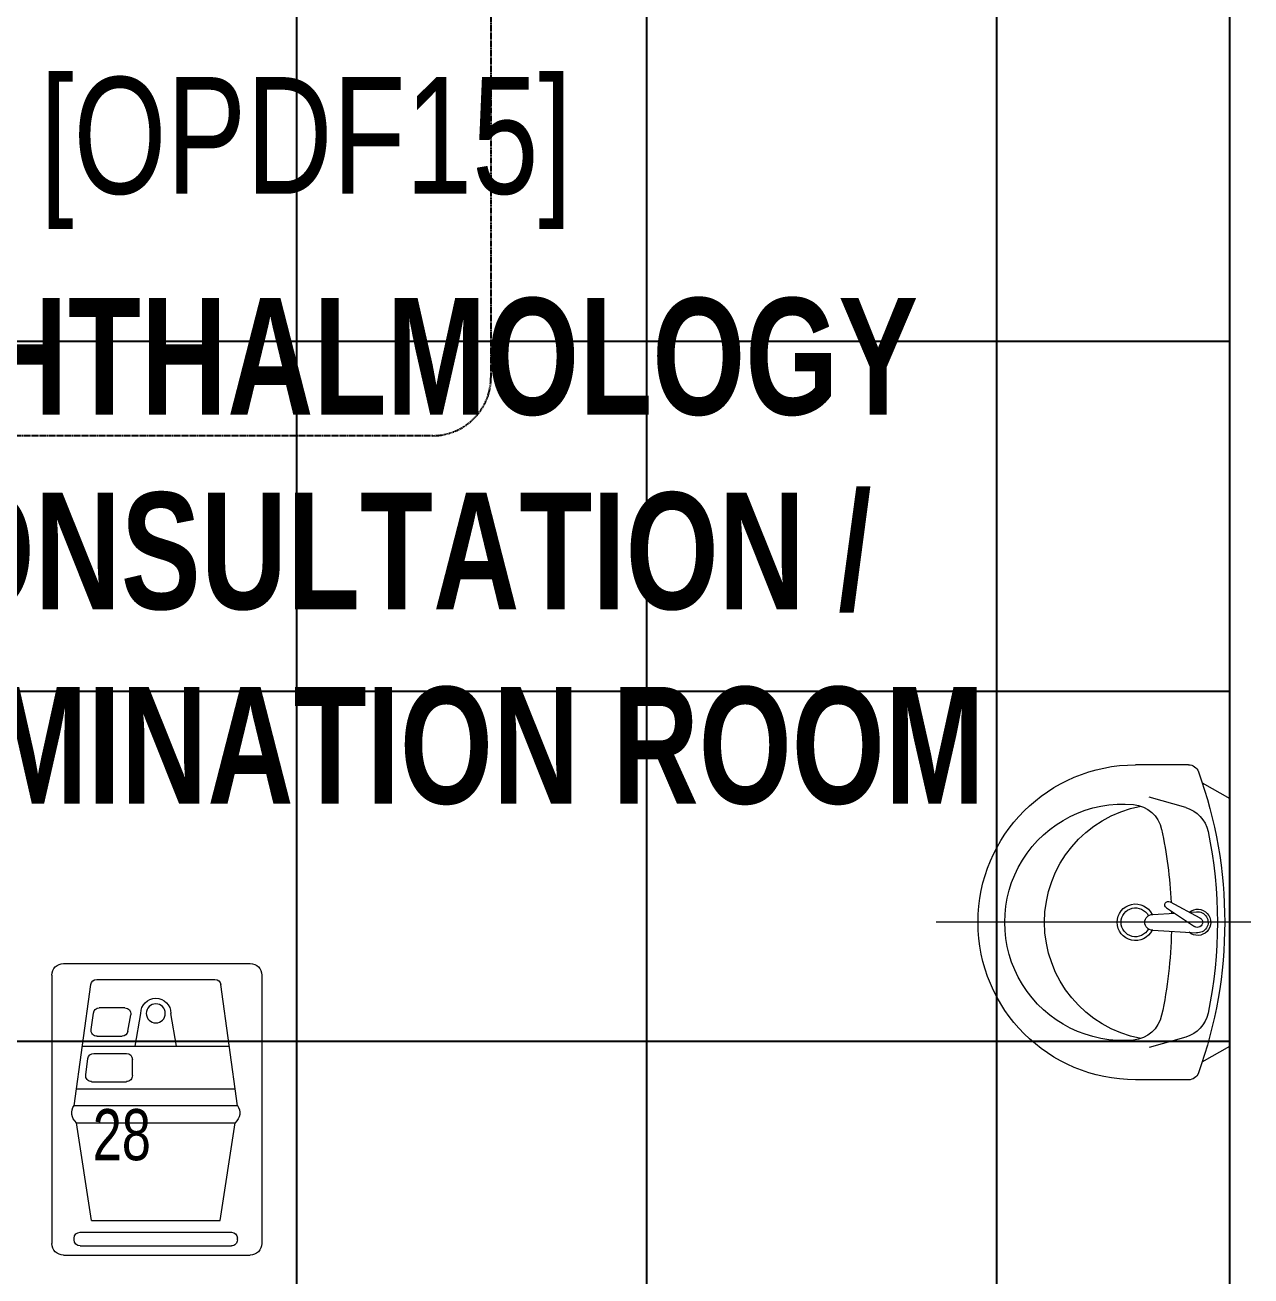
# Model space of a CAD drawing. Extents: x -178977 to 231842, y -29287 to 19916.
# Drawn here: x 18210 to 20312, y -12633 to -10488 of the extents above; entities that cross this region are included whole.
import ezdxf

# ---------------------------------------------------------------- set-up
doc = ezdxf.new("R2010")
doc.units = 0
doc.header["$LTSCALE"] = 0.25
doc.linetypes.add('DASHDOT', pattern=[25.4, 12.7, -6.35, 0, -6.35])
doc.linetypes.add('HIDDEN', pattern=[9.525, 6.35, -3.175])
for name, color, linetype, lineweight in [('01-First Floor-FUR$0$72_EGR_BASE_TEXT', 252, 'Continuous', 5), ('01-First Floor-FUR$0$72_EGR_EQP_TAG', 142, 'Continuous', 5), ('01-First Floor-FUR$0$LOADING', 253, 'Continuous', 5), ('01-First Floor-FUR$0$SANIT', 250, 'Continuous', 5), ('01-First Floor-FUR$0$Walls', 251, 'Continuous', 5), ('E-LITE-CLNG-CNDT', 6, 'DASHDOT', 35), ('E-POWR-FLOR-CNDT', 6, 'HIDDEN', 25)]:
    doc.layers.add(name, color=color, linetype=linetype, lineweight=lineweight)
doc.layers.add('01-First Floor-FUR$0$FALSE CEILING', color=251, linetype='Continuous')
doc.styles.add('01-First Floor-FUR$0$X3G_ENTITY_257CFD', font='swisscl.ttf', dxfattribs={"height": 200})
doc.styles.add('01-First Floor-FUR$0$X3G_ENTITY_9EC9', font='swisscl.ttf', dxfattribs={"height": 0.2})
doc.styles.add('01-First Floor-FUR$0$X3G_ENTITY_9F38', font='swisscl.ttf', dxfattribs={"height": 0.2})

# ---------------------------------------------------------------- blocks, each defined once
blk = doc.blocks.new('*X332')
at = {"color": 0}
for p, q in [((5, 3), (5, 3)), ((5, 3), (5, 3)), ((5, 3), (5, 3)), ((5, 3), (5, 3)), ((5, 3), (5, 3)), ((5, 3), (5, 3)), ((5, 3), (5, 3)), ((5, 3), (5, 3)), ((5, 3), (5, 3)), ((5, 3), (5, 3)), ((5, 3), (5, 3)), ((5, 3), (5, 3)), ((5, 3), (5, 3)), ((5, 3), (5, 3)), ((5, 3), (5, 3)), ((5, 3), (5, 3)), ((5, 3), (5, 3)), ((5, 3), (5, 3)), ((5, 3), (5, 3)), ((5, 3), (5, 3)), ((5, 3), (5, 3)), ((5, 3), (5, 3)), ((5, 3), (5, 3)), ((5, 3), (5, 3)), ((5, 3), (5, 3)), ((5, 3), (5, 3)), ((5, 3), (5, 3)), ((5, 3), (5, 3)), ((5, 3), (5, 3)), ((5, 3), (5, 3)), ((5, 3), (5, 3)), ((5, 3), (5, 3)), ((5, 3), (5, 3)), ((5, 3), (5, 3)), ((5, 3), (5, 3)), ((5, 3), (5, 3)), ((5, 3), (5, 3)), ((5, 3), (5, 3)), ((5, 3), (5, 3)), ((5, 3), (5, 3)), ((5, 3), (5, 3)), ((5, 3), (5, 3)), ((5, 3), (5, 3)), ((5, 3), (5, 3)), ((5, 3), (5, 3)), ((5, 3), (5, 3)), ((5, 3), (5, 3)), ((5, 3), (5, 3)), ((5, 3), (5, 3)), ((5, 3), (5, 3)), ((5, 3), (5, 3)), ((5, 3), (5, 3)), ((5, 3), (5, 3)), ((5, 3), (5, 3)), ((5, 3), (5, 3)), ((5, 3), (5, 3)), ((5, 3), (5, 3)), ((5, 3), (5, 3)), ((5, 3), (5, 3)), ((5, 3), (5, 3)), ((5, 3), (5, 3)), ((5, 3), (5, 3)), ((5, 3), (5, 3)), ((5, 3), (5, 3)), ((5, 3), (5, 3)), ((5, 3), (5, 3)), ((6, 3), (5, 3)), ((5, 3), (5, 3)), ((6, 3), (5, 3)), ((5, 3), (5, 3)), ((6, 3), (5, 3)), ((5, 3), (5, 3)), ((6, 3), (5, 3)), ((5, 3), (5, 3)), ((5, 3), (5, 3)), ((5, 3), (5, 3)), ((5, 3), (5, 3)), ((5, 3), (5, 3)), ((5, 3), (5, 3)), ((5, 3), (5, 3)), ((5, 3), (5, 3)), ((5, 3), (5, 3)), ((5, 3), (5, 3)), ((5, 3), (5, 3)), ((5, 3), (5, 3)), ((5, 3), (5, 3)), ((5, 3), (5, 3)), ((5, 3), (5, 3)), ((5, 3), (5, 3)), ((5, 3), (5, 3)), ((5, 3), (5, 3)), ((5, 3), (5, 3)), ((5, 3), (5, 3)), ((5, 3), (5, 3)), ((5, 3), (5, 3)), ((5, 3), (5, 3)), ((6, 3), (6, 3)), ((6, 3), (6, 3)), ((6, 3), (6, 3)), ((6, 3), (6, 3)), ((6, 3), (6, 3)), ((6, 3), (6, 3)), ((6, 3), (6, 3)), ((6, 3), (6, 3)), ((6, 3), (6, 3)), ((6, 3), (6, 3)), ((6, 3), (6, 3)), ((6, 3), (6, 3)), ((6, 3), (6, 3)), ((6, 3), (6, 3)), ((6, 3), (6, 3)), ((6, 3), (6, 3)), ((6, 3), (6, 3)), ((6, 3), (6, 3)), ((6, 3), (6, 3)), ((6, 3), (6, 3)), ((6, 3), (6, 3)), ((6, 3), (6, 3)), ((6, 3), (6, 3)), ((6, 3), (6, 3)), ((6, 3), (6, 3)), ((6, 3), (6, 3)), ((6, 3), (6, 3)), ((6, 3), (6, 3)), ((6, 3), (6, 3)), ((6, 3), (6, 3)), ((6, 3), (6, 3)), ((6, 3), (6, 3)), ((6, 3), (6, 3)), ((6, 3), (6, 3)), ((6, 3), (6, 3)), ((6, 3), (6, 3)), ((6, 3), (6, 3)), ((6, 3), (6, 3)), ((6, 3), (6, 3)), ((6, 3), (6, 3)), ((6, 3), (6, 3)), ((6, 3), (6, 3)), ((6, 3), (6, 3)), ((6, 3), (6, 3)), ((6, 3), (6, 3)), ((6, 3), (6, 3)), ((6, 3), (6, 3)), ((6, 3), (6, 3)), ((6, 3), (6, 3)), ((6, 3), (6, 3)), ((6, 3), (6, 3)), ((6, 3), (6, 3)), ((6, 3), (6, 3)), ((6, 3), (6, 3)), ((6, 3), (6, 3)), ((6, 3), (6, 3)), ((6, 3), (6, 3)), ((6, 3), (6, 3)), ((6, 3), (6, 3)), ((6, 3), (6, 3)), ((6, 3), (6, 3)), ((6, 3), (6, 3)), ((6, 3), (6, 3)), ((6, 3), (6, 3)), ((6, 3), (6, 3)), ((6, 3), (6, 3)), ((6, 3), (6, 3)), ((6, 3), (6, 3)), ((6, 3), (6, 3)), ((6, 3), (6, 3)), ((6, 3), (6, 3)), ((6, 3), (6, 3)), ((6, 3), (6, 3)), ((6, 3), (6, 3)), ((6, 3), (6, 3)), ((6, 3), (6, 3)), ((6, 3), (6, 3)), ((6, 3), (6, 3)), ((6, 3), (6, 3)), ((6, 3), (6, 3)), ((6, 3), (6, 3)), ((6, 3), (6, 3)), ((6, 3), (6, 3)), ((6, 3), (6, 3)), ((6, 3), (6, 3)), ((6, 3), (6, 3)), ((6, 3), (6, 3)), ((6, 3), (6, 3)), ((6, 3), (6, 3)), ((6, 3), (6, 3)), ((6, 3), (6, 3)), ((6, 3), (6, 3)), ((6, 3), (6, 3)), ((6, 3), (6, 3)), ((6, 3), (6, 3)), ((6, 3), (6, 3)), ((6, 3), (6, 3)), ((6, 3), (6, 3)), ((6, 3), (6, 3)), ((6, 3), (6, 3)), ((6, 3), (6, 3)), ((6, 3), (6, 3)), ((6, 3), (6, 3)), ((6, 3), (6, 3)), ((6, 3), (6, 3)), ((6, 3), (6, 3)), ((6, 3), (6, 3)), ((6, 3), (6, 3)), ((6, 3), (6, 3)), ((6, 3), (6, 3)), ((6, 3), (6, 3)), ((6, 3), (6, 3)), ((6, 3), (6, 3)), ((6, 3), (6, 3)), ((6, 3), (6, 3)), ((6, 3), (6, 3)), ((6, 3), (6, 3)), ((6, 3), (6, 3)), ((6, 3), (6, 3)), ((6, 3), (6, 3)), ((6, 3), (6, 3)), ((6, 3), (6, 3)), ((6, 3), (6, 3)), ((6, 3), (6, 3)), ((6, 3), (6, 3)), ((6, 3), (6, 3)), ((6, 3), (6, 3)), ((6, 3), (6, 3)), ((6, 3), (6, 3)), ((6, 3), (6, 3)), ((6, 3), (6, 3)), ((6, 3), (6, 3)), ((6, 3), (6, 3)), ((6, 3), (6, 3)), ((6, 3), (6, 3)), ((6, 3), (6, 3)), ((6, 3), (6, 3)), ((6, 3), (6, 3)), ((6, 3), (6, 3)), ((6, 3), (6, 3)), ((6, 3), (6, 3)), ((6, 3), (6, 3)), ((6, 3), (6, 3)), ((6, 3), (6, 3)), ((6, 3), (6, 3)), ((6, 3), (6, 3)), ((6, 3), (6, 3)), ((6, 3), (6, 3)), ((6, 3), (6, 3)), ((6, 3), (6, 3)), ((6, 3), (6, 3)), ((6, 3), (6, 3)), ((6, 3), (6, 3)), ((6, 3), (6, 3)), ((6, 3), (6, 3)), ((6, 3), (6, 3)), ((6, 3), (6, 3)), ((6, 3), (6, 3)), ((6, 3), (6, 3)), ((6, 3), (6, 3)), ((6, 3), (6, 3)), ((6, 3), (6, 3)), ((6, 3), (6, 3)), ((6, 3), (6, 3)), ((6, 3), (6, 3)), ((6, 3), (6, 3)), ((6, 3), (6, 3)), ((6, 3), (6, 3)), ((6, 3), (6, 3)), ((6, 3), (6, 3)), ((6, 3), (6, 3)), ((6, 3), (6, 3)), ((6, 3), (6, 3)), ((6, 3), (6, 3)), ((6, 3), (6, 3)), ((6, 3), (6, 3)), ((6, 3), (6, 3)), ((6, 3), (6, 3)), ((6, 3), (6, 3)), ((6, 3), (6, 3)), ((6, 3), (6, 3)), ((6, 3), (6, 3)), ((6, 3), (6, 3)), ((6, 3), (6, 3)), ((6, 3), (6, 3)), ((6, 3), (6, 3)), ((6, 3), (6, 3)), ((6, 3), (6, 3)), ((6, 3), (6, 3)), ((6, 3), (6, 3)), ((6, 3), (6, 3)), ((6, 3), (6, 3)), ((6, 3), (6, 3)), ((6, 3), (6, 3)), ((6, 3), (6, 3)), ((6, 3), (6, 3)), ((6, 3), (6, 3)), ((6, 3), (6, 3)), ((6, 3), (6, 3)), ((6, 3), (6, 3)), ((6, 3), (6, 3)), ((6, 3), (6, 3)), ((6, 3), (6, 3)), ((6, 3), (6, 3)), ((6, 3), (5, 3)), ((6, 3), (5, 3)), ((6, 3), (5, 3)), ((6, 3), (5, 3)), ((6, 3), (5, 3)), ((6, 3), (6, 3)), ((6, 3), (6, 3)), ((6, 3), (6, 3)), ((6, 3), (6, 3)), ((6, 3), (6, 3)), ((6, 3), (6, 3)), ((6, 3), (6, 3)), ((6, 3), (6, 3)), ((6, 3), (6, 3)), ((6, 3), (6, 3)), ((6, 3), (6, 3)), ((6, 3), (6, 3)), ((6, 3), (6, 3)), ((6, 3), (6, 3)), ((6, 3), (6, 3)), ((6, 3), (6, 3)), ((6, 3), (6, 3)), ((6, 3), (6, 3)), ((6, 3), (6, 3)), ((6, 3), (6, 3)), ((6, 3), (6, 3)), ((6, 3), (6, 3)), ((6, 3), (6, 3)), ((6, 3), (6, 3)), ((6, 3), (6, 3)), ((6, 3), (6, 3)), ((6, 3), (6, 3)), ((6, 3), (6, 3)), ((6, 3), (6, 3)), ((6, 3), (6, 3)), ((6, 3), (6, 3)), ((6, 3), (6, 3)), ((6, 3), (6, 3)), ((6, 3), (6, 3)), ((6, 3), (6, 3)), ((6, 3), (6, 3)), ((6, 3), (6, 3)), ((6, 3), (6, 3)), ((6, 3), (6, 3)), ((6, 3), (6, 3)), ((6, 3), (6, 3)), ((6, 3), (6, 3)), ((6, 3), (6, 3)), ((6, 3), (6, 3)), ((6, 3), (6, 3)), ((6, 3), (6, 3)), ((6, 3), (6, 3)), ((6, 3), (6, 3)), ((6, 3), (6, 3)), ((6, 3), (6, 3)), ((6, 3), (6, 3)), ((6, 3), (6, 3)), ((6, 3), (6, 3)), ((6, 3), (6, 3)), ((6, 3), (6, 3)), ((6, 3), (6, 3)), ((6, 3), (6, 3)), ((6, 3), (6, 3)), ((6, 3), (6, 3)), ((6, 3), (6, 3)), ((6, 3), (6, 3)), ((6, 3), (6, 3)), ((6, 3), (6, 3)), ((6, 3), (6, 3)), ((6, 3), (6, 3)), ((6, 3), (6, 3)), ((6, 3), (6, 3)), ((6, 3), (6, 3)), ((6, 3), (6, 3)), ((6, 3), (6, 3)), ((6, 3), (6, 3)), ((6, 3), (6, 3)), ((6, 3), (6, 3)), ((6, 3), (6, 3)), ((6, 3), (6, 3)), ((6, 3), (6, 3)), ((6, 3), (6, 3)), ((6, 3), (6, 3)), ((6, 3), (6, 3)), ((6, 3), (6, 3)), ((6, 3), (6, 3)), ((6, 3), (6, 3)), ((6, 3), (6, 3)), ((6, 3), (6, 3)), ((6, 3), (6, 3)), ((6, 3), (6, 3)), ((6, 3), (6, 3)), ((6, 3), (6, 3)), ((6, 3), (6, 3)), ((6, 3), (6, 3)), ((6, 3), (6, 3)), ((6, 3), (6, 3)), ((6, 3), (6, 3)), ((6, 3), (6, 3)), ((6, 3), (6, 3)), ((6, 3), (6, 3)), ((6, 3), (6, 3)), ((6, 3), (6, 3)), ((6, 3), (6, 3)), ((6, 3), (6, 3)), ((6, 3), (6, 3)), ((6, 3), (6, 3)), ((6, 3), (6, 3)), ((6, 3), (6, 3)), ((6, 3), (6, 3)), ((6, 3), (6, 3)), ((6, 3), (6, 3)), ((6, 3), (6, 3)), ((6, 3), (6, 3)), ((6, 3), (6, 3)), ((6, 3), (6, 3)), ((6, 3), (6, 3)), ((6, 3), (6, 3)), ((6, 3), (6, 3)), ((6, 3), (6, 3)), ((6, 3), (6, 3)), ((6, 3), (6, 3)), ((6, 3), (6, 3)), ((6, 3), (6, 3)), ((6, 3), (6, 3)), ((6, 3), (6, 3)), ((6, 3), (6, 3)), ((6, 3), (6, 3)), ((6, 3), (6, 3)), ((6, 3), (6, 3)), ((6, 3), (6, 3)), ((6, 3), (6, 3)), ((6, 3), (6, 3)), ((6, 3), (6, 3)), ((6, 3), (6, 3)), ((6, 3), (6, 3)), ((6, 3), (6, 3)), ((6, 3), (6, 3)), ((6, 3), (6, 3)), ((6, 3), (6, 3)), ((6, 3), (6, 3)), ((6, 3), (6, 3)), ((6, 3), (6, 3)), ((6, 3), (6, 3)), ((6, 3), (6, 3)), ((6, 3), (6, 3)), ((6, 3), (6, 3)), ((6, 3), (6, 3)), ((6, 3), (6, 3)), ((6, 3), (6, 3)), ((6, 3), (6, 3)), ((6, 3), (6, 3)), ((6, 3), (6, 3)), ((6, 3), (6, 3)), ((6, 3), (6, 3)), ((6, 3), (6, 3)), ((6, 3), (6, 3)), ((6, 3), (6, 3)), ((6, 3), (6, 3)), ((6, 3), (6, 3)), ((6, 3), (6, 3)), ((6, 3), (6, 3)), ((6, 3), (6, 3)), ((6, 3), (6, 3)), ((6, 3), (6, 3)), ((6, 3), (6, 3)), ((6, 3), (6, 3)), ((6, 3), (6, 3)), ((6, 3), (6, 3)), ((6, 3), (6, 3)), ((6, 3), (6, 3)), ((6, 3), (6, 3)), ((6, 3), (6, 3)), ((6, 3), (6, 3)), ((6, 3), (6, 3)), ((6, 3), (6, 3)), ((6, 3), (6, 3)), ((6, 3), (6, 3)), ((6, 3), (6, 3)), ((6, 3), (6, 3)), ((6, 3), (6, 3)), ((6, 3), (6, 3)), ((6, 3), (6, 3)), ((6, 3), (6, 3)), ((6, 3), (6, 3)), ((6, 3), (6, 3)), ((6, 3), (6, 3)), ((6, 3), (6, 3)), ((6, 3), (6, 3)), ((6, 3), (6, 3)), ((6, 3), (6, 3)), ((6, 3), (6, 3)), ((6, 3), (6, 3)), ((6, 3), (6, 3)), ((6, 3), (6, 3)), ((6, 3), (6, 3)), ((6, 3), (6, 3)), ((6, 3), (6, 3)), ((6, 3), (6, 3)), ((6, 3), (6, 3)), ((6, 3), (6, 3)), ((6, 3), (6, 3)), ((6, 3), (6, 3)), ((6, 3), (6, 3)), ((6, 3), (6, 3)), ((6, 3), (6, 3)), ((6, 3), (6, 3)), ((6, 3), (6, 3)), ((6, 3), (6, 3)), ((6, 3), (6, 3)), ((6, 3), (6, 3)), ((6, 3), (6, 3)), ((6, 3), (6, 3)), ((6, 3), (6, 3)), ((6, 3), (6, 3)), ((6, 3), (6, 3)), ((6, 3), (6, 3)), ((6, 3), (6, 3)), ((6, 3), (6, 3)), ((6, 3), (6, 3)), ((6, 3), (6, 3)), ((6, 3), (6, 3)), ((6, 3), (6, 3)), ((6, 3), (6, 3)), ((6, 3), (6, 3)), ((6, 3), (6, 3)), ((6, 3), (6, 3)), ((6, 3), (6, 3)), ((6, 3), (6, 3)), ((6, 3), (6, 3)), ((6, 3), (6, 3)), ((6, 3), (6, 3)), ((6, 3), (6, 3)), ((6, 3), (6, 3)), ((6, 3), (6, 3)), ((6, 3), (6, 3)), ((6, 3), (6, 3)), ((6, 3), (6, 3)), ((6, 3), (6, 3)), ((6, 3), (6, 3)), ((6, 3), (6, 3)), ((6, 3), (6, 3)), ((6, 3), (6, 3)), ((6, 3), (6, 3)), ((6, 3), (6, 3)), ((6, 3), (6, 3)), ((6, 3), (6, 3)), ((6, 3), (6, 3)), ((6, 3), (6, 3)), ((6, 3), (6, 3)), ((6, 3), (6, 3)), ((6, 3), (6, 3)), ((6, 3), (6, 3)), ((6, 3), (6, 3)), ((6, 3), (6, 3)), ((6, 3), (6, 3)), ((6, 3), (6, 3)), ((6, 3), (6, 3)), ((6, 3), (6, 3)), ((6, 3), (6, 3)), ((6, 3), (6, 3)), ((6, 3), (6, 3)), ((6, 3), (6, 3)), ((6, 3), (6, 3)), ((6, 3), (6, 3)), ((6, 3), (6, 3)), ((6, 3), (6, 3)), ((6, 3), (6, 3)), ((6, 3), (6, 3)), ((6, 3), (6, 3)), ((6, 3), (6, 3)), ((6, 3), (6, 3)), ((6, 3), (6, 3)), ((6, 3), (6, 3)), ((6, 3), (6, 3)), ((6, 3), (6, 3)), ((6, 3), (6, 3)), ((6, 3), (6, 3)), ((6, 3), (6, 3)), ((6, 3), (6, 3)), ((6, 3), (6, 3)), ((6, 3), (6, 3)), ((6, 3), (6, 3)), ((6, 3), (6, 3)), ((6, 3), (6, 3)), ((6, 3), (6, 3)), ((6, 3), (6, 3)), ((6, 3), (6, 3)), ((6, 3), (6, 3)), ((6, 3), (6, 3)), ((6, 3), (6, 3)), ((6, 3), (6, 3)), ((6, 3), (6, 3)), ((6, 3), (6, 3)), ((6, 3), (6, 3)), ((6, 3), (6, 3)), ((6, 3), (6, 3)), ((6, 3), (6, 3)), ((6, 3), (6, 3)), ((6, 3), (6, 3)), ((6, 3), (6, 3)), ((6, 3), (6, 3)), ((6, 3), (6, 3)), ((6, 3), (6, 3)), ((6, 3), (6, 3)), ((6, 3), (6, 3)), ((6, 3), (6, 3)), ((6, 3), (6, 3)), ((6, 3), (6, 3)), ((6, 3), (6, 3)), ((6, 3), (6, 3)), ((6, 3), (6, 3)), ((6, 3), (6, 3)), ((6, 3), (6, 3)), ((6, 3), (6, 3)), ((6, 3), (6, 3)), ((6, 3), (6, 3)), ((6, 3), (6, 3)), ((6, 3), (6, 3)), ((6, 3), (6, 3)), ((6, 3), (6, 3)), ((6, 3), (6, 3))]:
    blk.add_line(p, q, dxfattribs=at)
blk = doc.blocks.new('*X333')
at = {"color": 0}
for p, q in [((13, 1), (13, 1)), ((13, 1), (13, 1)), ((13, 1), (13, 1)), ((13, 1), (13, 1)), ((13, 1), (13, 1)), ((13, 1), (13, 1)), ((13, 1), (13, 1)), ((13, 1), (13, 1)), ((13, 1), (13, 1)), ((13, 1), (13, 1)), ((13, 1), (13, 1)), ((13, 1), (13, 1)), ((13, 1), (13, 1)), ((13, 1), (13, 1)), ((13, 1), (13, 1)), ((13, 1), (14, 1)), ((13, 1), (14, 1)), ((13, 1), (14, 1)), ((13, 1), (13, 1)), ((13, 1), (13, 1)), ((13, 1), (13, 1)), ((13, 1), (13, 1)), ((13, 1), (13, 1)), ((13, 1), (13, 1)), ((13, 1), (13, 1)), ((13, 1), (13, 1)), ((13, 1), (13, 1)), ((13, 1), (13, 1)), ((13, 1), (13, 1)), ((13, 1), (13, 1)), ((13, 1), (13, 1)), ((13, 1), (13, 1)), ((13, 1), (13, 1)), ((13, 1), (13, 1)), ((13, 1), (13, 1)), ((13, 1), (13, 1)), ((13, 1), (13, 1)), ((13, 1), (13, 1)), ((13, 1), (13, 1)), ((13, 1), (13, 1)), ((13, 1), (13, 1)), ((13, 1), (13, 1)), ((13, 1), (13, 1)), ((13, 1), (13, 1)), ((13, 1), (13, 1)), ((13, 1), (13, 1)), ((13, 1), (13, 1)), ((13, 1), (13, 1)), ((13, 1), (13, 1)), ((13, 1), (13, 1)), ((13, 1), (13, 1)), ((13, 1), (13, 1)), ((13, 1), (13, 1)), ((13, 1), (13, 1)), ((13, 1), (13, 1)), ((13, 1), (13, 1)), ((13, 1), (13, 1)), ((13, 1), (13, 1)), ((13, 1), (13, 1)), ((13, 1), (13, 1)), ((13, 1), (13, 1)), ((13, 1), (13, 1)), ((13, 1), (13, 1)), ((13, 1), (13, 1)), ((13, 1), (13, 1)), ((13, 1), (13, 1)), ((13, 1), (13, 1)), ((13, 1), (13, 1)), ((13, 1), (13, 1)), ((13, 1), (13, 1)), ((13, 1), (13, 1)), ((13, 1), (13, 1)), ((13, 1), (13, 1)), ((13, 1), (13, 1)), ((13, 1), (13, 1)), ((13, 1), (13, 1)), ((13, 1), (13, 1)), ((13, 1), (13, 1)), ((13, 1), (13, 1)), ((13, 1), (13, 1)), ((13, 1), (13, 1)), ((13, 1), (13, 1)), ((13, 1), (13, 1)), ((13, 1), (13, 1)), ((13, 1), (13, 1)), ((13, 1), (13, 1)), ((13, 1), (13, 1)), ((13, 1), (13, 1)), ((13, 1), (13, 1)), ((13, 1), (13, 1)), ((13, 1), (13, 1)), ((13, 1), (13, 1)), ((13, 1), (13, 1)), ((13, 1), (13, 1)), ((13, 1), (13, 1)), ((13, 1), (13, 1)), ((13, 1), (13, 1)), ((13, 1), (13, 1)), ((13, 1), (13, 1)), ((13, 1), (13, 1)), ((13, 1), (13, 1)), ((13, 1), (13, 1)), ((13, 1), (13, 1)), ((13, 1), (13, 1)), ((13, 1), (13, 1)), ((13, 1), (13, 1)), ((13, 1), (13, 1)), ((13, 1), (13, 1)), ((13, 1), (13, 1)), ((13, 1), (13, 1)), ((13, 1), (13, 1)), ((13, 1), (13, 1)), ((13, 1), (13, 1)), ((13, 1), (13, 1)), ((13, 1), (13, 1)), ((13, 1), (13, 1)), ((13, 1), (13, 1)), ((13, 1), (13, 1)), ((13, 1), (13, 1)), ((13, 1), (13, 1)), ((13, 1), (13, 1)), ((13, 1), (13, 1)), ((13, 1), (13, 1)), ((13, 1), (14, 1)), ((13, 0), (13, 0)), ((13, 0), (13, 0)), ((13, 0), (13, 0)), ((13, 0), (13, 0)), ((13, 0), (13, 0)), ((13, 0), (13, 0)), ((13, 0), (13, 0)), ((13, 0), (13, 0)), ((13, 0), (13, 0)), ((13, 0), (13, 0)), ((13, 0), (13, 0)), ((13, 0), (13, 0)), ((13, 0), (13, 0)), ((13, 0), (13, 0)), ((13, 0), (13, 0)), ((13, 0), (13, 0)), ((13, 0), (13, 0)), ((13, 0), (13, 0)), ((13, 0), (13, 0)), ((13, 0), (13, 0)), ((13, 0), (13, 0)), ((13, 0), (13, 0)), ((13, 0), (13, 0)), ((13, 0), (13, 0)), ((13, 0), (13, 0)), ((13, 0), (13, 0)), ((13, 0), (13, 0)), ((13, 0), (13, 0)), ((13, 0), (13, 0)), ((13, 0), (13, 0)), ((13, 0), (13, 0)), ((13, 0), (13, 0)), ((13, 0), (13, 0)), ((13, 0), (13, 0)), ((13, 0), (13, 0)), ((13, 0), (13, 0)), ((13, 0), (13, 0)), ((13, 0), (13, 0)), ((13, 0), (13, 0)), ((13, 0), (13, 0)), ((13, 0), (13, 0)), ((13, 0), (13, 0)), ((13, 0), (13, 0)), ((13, 0), (13, 0)), ((13, 0), (13, 0)), ((13, 0), (13, 0)), ((13, 0), (13, 0)), ((13, 0), (13, 0)), ((13, 0), (14, 0)), ((13, 0), (14, 0)), ((13, 0), (13, 0)), ((13, 0), (14, 0)), ((14, 1), (14, 1)), ((14, 1), (14, 1)), ((14, 1), (14, 1)), ((14, 1), (14, 1)), ((14, 1), (14, 1)), ((14, 1), (14, 1)), ((14, 1), (14, 1)), ((14, 1), (14, 1)), ((14, 1), (14, 1)), ((14, 1), (14, 1)), ((14, 1), (14, 1)), ((14, 1), (14, 1)), ((14, 1), (14, 1)), ((14, 1), (14, 1)), ((14, 1), (14, 1)), ((14, 1), (14, 1)), ((14, 1), (14, 1)), ((14, 1), (14, 1)), ((14, 1), (14, 1)), ((14, 1), (14, 1)), ((14, 1), (14, 1)), ((14, 1), (14, 1)), ((14, 1), (14, 1)), ((14, 1), (14, 1)), ((14, 1), (14, 1)), ((14, 1), (14, 1)), ((14, 1), (14, 1)), ((14, 1), (14, 1)), ((14, 1), (14, 1)), ((14, 1), (14, 1)), ((14, 1), (14, 1)), ((14, 1), (14, 1)), ((14, 1), (14, 1)), ((14, 1), (14, 1)), ((14, 1), (14, 1)), ((14, 1), (14, 1)), ((14, 1), (14, 1)), ((14, 1), (14, 1)), ((14, 1), (14, 1)), ((14, 1), (14, 1)), ((14, 1), (14, 1)), ((14, 1), (14, 1)), ((14, 1), (14, 1)), ((14, 1), (14, 1)), ((14, 1), (14, 1)), ((14, 1), (14, 1)), ((14, 1), (14, 1)), ((14, 1), (14, 1)), ((14, 1), (14, 1)), ((14, 1), (14, 1)), ((14, 1), (14, 1)), ((14, 1), (14, 1)), ((14, 1), (14, 1)), ((14, 1), (14, 1)), ((14, 1), (14, 1)), ((14, 1), (14, 1)), ((14, 1), (14, 1)), ((14, 1), (14, 1)), ((14, 1), (14, 1)), ((14, 1), (14, 1)), ((14, 1), (14, 1)), ((14, 1), (14, 1)), ((14, 1), (14, 1)), ((14, 1), (14, 1)), ((14, 1), (14, 1)), ((14, 1), (14, 1)), ((14, 1), (14, 1)), ((14, 1), (14, 1)), ((14, 1), (14, 1)), ((14, 1), (14, 1)), ((14, 1), (14, 1)), ((14, 1), (14, 1)), ((14, 1), (14, 1)), ((14, 1), (14, 1)), ((14, 1), (14, 1)), ((14, 1), (14, 1)), ((14, 1), (14, 1)), ((14, 1), (14, 1)), ((14, 1), (14, 1)), ((14, 1), (14, 1)), ((14, 1), (14, 1)), ((14, 1), (14, 1)), ((14, 1), (14, 1)), ((14, 1), (14, 1)), ((14, 1), (14, 1)), ((14, 1), (14, 1)), ((14, 1), (14, 1)), ((14, 1), (14, 1)), ((14, 1), (14, 1)), ((14, 1), (14, 1)), ((14, 1), (14, 1)), ((14, 1), (14, 1)), ((14, 1), (14, 1)), ((14, 1), (14, 1)), ((14, 0), (14, 0)), ((14, 0), (14, 0)), ((14, 0), (14, 0)), ((14, 0), (14, 0)), ((14, 0), (14, 0)), ((14, 0), (14, 0)), ((14, 0), (14, 0)), ((14, 0), (14, 0)), ((14, 0), (14, 0)), ((14, 0), (14, 0)), ((14, 0), (14, 0)), ((14, 0), (14, 0)), ((14, 0), (14, 0)), ((14, 0), (14, 0)), ((14, 0), (14, 0)), ((14, 0), (14, 0)), ((14, 0), (14, 0)), ((14, 0), (14, 0)), ((14, 0), (14, 0)), ((14, 0), (14, 0)), ((14, 0), (14, 0)), ((14, 0), (14, 0)), ((14, 0), (14, 0)), ((14, 0), (14, 0)), ((14, 0), (14, 0)), ((14, 0), (14, 0)), ((14, 0), (14, 0)), ((14, 0), (14, 0)), ((14, 0), (14, 0)), ((14, 0), (14, 0)), ((14, 0), (14, 0)), ((14, 0), (14, 0)), ((14, 0), (14, 0)), ((14, 0), (14, 0)), ((14, 0), (14, 0)), ((14, 0), (14, 0)), ((14, 0), (14, 0)), ((14, 0), (14, 0)), ((14, 0), (14, 0)), ((14, 0), (14, 0)), ((14, 0), (14, 0)), ((14, 0), (14, 0)), ((14, 0), (14, 0)), ((14, 0), (14, 0)), ((14, 0), (14, 0)), ((14, 0), (14, 0)), ((14, 0), (14, 0)), ((14, 0), (14, 0)), ((13, 0), (13, 0)), ((13, 0), (14, 0)), ((13, 0), (13, 0)), ((13, 0), (14, 0)), ((13, 0), (13, 0)), ((13, 0), (14, 0)), ((13, 0), (13, 0)), ((13, 0), (13, 0)), ((13, 0), (13, 0)), ((13, 0), (13, 0)), ((13, 0), (14, 0)), ((13, 0), (13, 0)), ((13, 0), (14, 0)), ((13, 0), (13, 0)), ((13, 0), (14, 0)), ((13, 0), (13, 0)), ((13, 0), (14, 0)), ((13, 0), (13, 0)), ((13, 0), (14, 0)), ((13, 0), (13, 0)), ((13, 0), (14, 0)), ((13, 0), (13, 0)), ((13, 0), (14, 0)), ((13, 0), (13, 0)), ((13, 0), (13, 0)), ((13, 0), (13, 0)), ((13, 0), (14, 0)), ((13, 0), (13, 0)), ((13, 0), (14, 0)), ((13, 0), (13, 0)), ((13, 0), (14, 0)), ((13, 0), (13, 0)), ((13, 0), (14, 0)), ((13, 0), (13, 0)), ((13, 0), (13, 0)), ((13, 0), (13, 0)), ((13, 0), (13, 0)), ((13, 0), (13, 0)), ((13, 0), (13, 0)), ((13, 0), (13, 0)), ((13, 0), (13, 0)), ((13, 0), (13, 0)), ((13, 0), (13, 0)), ((13, 0), (13, 0)), ((13, 0), (13, 0)), ((13, 0), (13, 0)), ((13, 0), (13, 0)), ((13, 0), (13, 0)), ((13, 0), (13, 0)), ((13, 0), (13, 0)), ((13, 0), (13, 0)), ((13, 0), (13, 0)), ((13, 0), (13, 0)), ((13, 0), (13, 0)), ((13, 0), (13, 0)), ((13, 0), (13, 0)), ((13, 0), (13, 0)), ((13, 0), (13, 0)), ((13, 0), (13, 0)), ((13, 0), (13, 0)), ((13, 0), (13, 0)), ((13, 0), (13, 0)), ((13, 0), (13, 0)), ((13, 0), (13, 0)), ((13, -1), (13, -1)), ((13, -1), (13, -1)), ((13, -1), (13, -1)), ((13, -1), (13, -1)), ((13, -1), (13, -1)), ((13, -1), (14, -1)), ((13, -1), (13, -1)), ((14, 0), (14, 0)), ((14, 0), (14, 0)), ((14, 0), (14, 0)), ((14, 0), (14, 0)), ((14, 0), (14, 0)), ((14, 0), (14, 0)), ((14, 0), (14, 0)), ((14, 0), (14, 0)), ((14, 0), (14, 0)), ((14, 0), (14, 0)), ((14, 0), (14, 0)), ((14, 0), (14, 0)), ((14, 0), (14, 0)), ((14, 0), (14, 0)), ((14, 0), (14, 0)), ((13, 0), (14, 0)), ((14, 0), (14, 0)), ((14, 0), (14, 0)), ((14, 0), (14, 0)), ((14, 0), (14, 0)), ((14, 0), (14, 0)), ((14, 0), (14, 0)), ((14, 0), (14, 0)), ((14, 0), (14, 0)), ((14, 0), (14, 0)), ((14, 0), (14, 0)), ((14, 0), (14, 0)), ((14, 0), (14, 0)), ((14, 0), (14, 0)), ((14, 0), (14, 0)), ((14, 0), (14, 0)), ((14, 0), (14, 0)), ((14, 0), (14, 0)), ((14, 0), (14, 0)), ((14, 0), (14, 0)), ((14, 0), (14, 0)), ((14, 0), (14, 0)), ((14, 0), (14, 0)), ((14, 0), (14, 0)), ((14, 0), (14, 0)), ((14, 0), (14, 0)), ((14, 0), (14, 0)), ((14, 0), (14, 0)), ((14, 0), (14, 0)), ((14, 0), (14, 0)), ((14, 0), (14, 0)), ((14, 0), (14, 0)), ((14, 0), (14, 0)), ((14, 0), (14, 0)), ((14, 0), (14, 0)), ((14, -1), (14, -1)), ((14, -1), (14, -1)), ((14, -1), (14, -1)), ((14, -1), (14, -1)), ((14, -1), (14, -1))]:
    blk.add_line(p, q, dxfattribs=at)
blk = doc.blocks.new('01-First Floor-FUR$0$ME13380B-P')
for p, q in [((-0.16, 0.5), (0.16, 0.5)), ((-0.18, 0.02), (-0.18, 0.48)), ((-0.1418, 0.4738), (-0.1418, 0.4709)), ((-0.1316, 0.484), (0.1279, 0.484)), ((0.1382, 0.4738), (0.1382, 0.4709)), ((0.18, 0.02), (0.18, 0.48)), ((-0.1316, 0.4607), (0.1279, 0.4607)), ((-0.1121, 0.4407), (-0.1379, 0.2729)), ((-0.1121, 0.4407), (0.1084, 0.4407)), ((0.1084, 0.4407), (0.1342, 0.2729)), ((-0.1379, 0.2729), (0.1342, 0.2729)), ((-0.1418, 0.244), (-0.1133, 0.0362)), ((-0.1417, 0.2432), (0.138, 0.2432)), ((0.1382, 0.244), (0.1096, 0.0362)), ((-0.1379, 0.2151), (0.1342, 0.2151)), ((-0.1118, 0.2026), (-0.0521, 0.2026)), ((-0.122, 0.1909), (-0.1181, 0.163)), ((-0.0418, 0.1923), (-0.0418, 0.1644)), ((-0.108, 0.1541), (-0.0521, 0.1541)), ((-0.1278, 0.1416), (0.1241, 0.1416)), ((-0.0371, 0.1416), (-0.0277, 0.0855)), ((0.0334, 0.1416), (0.024, 0.0855)), ((-0.1128, 0.1131), (-0.1089, 0.0849)), ((-0.1026, 0.1248), (-0.0597, 0.1248)), ((-0.0496, 0.1162), (-0.0448, 0.088)), ((-0.0549, 0.076), (-0.0988, 0.076)), ((-0.1032, 0.0273), (0.0995, 0.0273)), ((-0.16, 0), (0.16, 0))]:
    blk.add_line(p, q)
for points in [[(0.1084, 0.4407), (0.1084, 0.4407), (0.1084, 0.4407), (0.1084, 0.4407), (0.1084, 0.4407), (0.1084, 0.4407), (0.1084, 0.4407), (0.1084, 0.4407), (0.1084, 0.4407), (0.1084, 0.4407), (0.1084, 0.4407), (0.1084, 0.4407), (0.1084, 0.4407), (0.1084, 0.4407), (0.1084, 0.4407), (0.1084, 0.4407), (0.1084, 0.4407), (0.1084, 0.4407), (0.1084, 0.4407), (0.1084, 0.4407), (0.1084, 0.4407), (0.1084, 0.4407), (0.1084, 0.4407), (0.1084, 0.4407), (0.1084, 0.4407), (0.1084, 0.4407), (0.1084, 0.4407), (0.1084, 0.4407), (0.1084, 0.4407), (0.1084, 0.4407), (0.1084, 0.4407), (0.1084, 0.4407), (0.1084, 0.4407), (0.1084, 0.4407), (0.1084, 0.4407), (0.1084, 0.4407), (0.1084, 0.4407), (0.1084, 0.4407), (0.1084, 0.4407), (0.1084, 0.4407), (0.1084, 0.4407), (0.1084, 0.4407), (0.1084, 0.4407), (0.1084, 0.4407), (0.1084, 0.4407), (0.1084, 0.4407), (0.1084, 0.4407), (0.1084, 0.4407), (0.1084, 0.4407), (0.1084, 0.4407), (0.1084, 0.4407), (0.1084, 0.4407), (0.1084, 0.4407), (0.1084, 0.4407), (0.1084, 0.4407), (0.1084, 0.4407), (0.1084, 0.4407), (0.1084, 0.4407), (0.1084, 0.4407), (0.1084, 0.4407), (0.1084, 0.4407), (0.1084, 0.4407), (0.1084, 0.4407), (0.1084, 0.4407), (0.1084, 0.4407), (0.1084, 0.4407), (0.1084, 0.4407), (0.1084, 0.4407), (0.1084, 0.4407), (0.1084, 0.4407), (0.1084, 0.4407), (0.1084, 0.4407), (0.1084, 0.4407), (0.1084, 0.4407), (0.1084, 0.4407), (0.1084, 0.4407), (0.1084, 0.4407), (0.1084, 0.4407), (0.1084, 0.4407), (0.1084, 0.4407), (0.1084, 0.4407), (0.1084, 0.4407), (0.1084, 0.4407), (0.1084, 0.4407), (0.1084, 0.4407), (0.1084, 0.4407), (0.1084, 0.4407), (0.1084, 0.4407), (0.1084, 0.4407), (0.1084, 0.4407), (0.1084, 0.4407), (0.1084, 0.4407), (0.1084, 0.4407), (0.1084, 0.4407), (0.1084, 0.4407), (0.1084, 0.4407), (0.1084, 0.4407), (0.1084, 0.4407), (0.1084, 0.4407), (0.1084, 0.4407), (0.1084, 0.4407), (0.1084, 0.4407), (0.1084, 0.4407), (0.1084, 0.4407), (0.1084, 0.4407), (0.1084, 0.4407), (0.1084, 0.4407), (0.1084, 0.4407), (0.1084, 0.4407), (0.1084, 0.4407), (0.1084, 0.4407), (0.1084, 0.4407), (0.1084, 0.4407), (0.1084, 0.4407), (0.1084, 0.4407), (0.1084, 0.4407), (0.1084, 0.4407), (0.1084, 0.4407), (0.1084, 0.4407), (0.1084, 0.4407), (0.1084, 0.4407), (0.1084, 0.4407), (0.1084, 0.4407), (0.1084, 0.4407), (0.1084, 0.4407), (0.1084, 0.4407), (0.1084, 0.4407), (0.1084, 0.4407), (0.1084, 0.4407), (0.1084, 0.4407), (0.1084, 0.4407), (0.1084, 0.4407), (0.1084, 0.4407), (0.1084, 0.4407), (0.1084, 0.4407), (0.1084, 0.4407), (0.1084, 0.4407), (0.1084, 0.4407), (0.1084, 0.4407), (0.1084, 0.4407), (0.1084, 0.4407), (0.1084, 0.4407), (0.1084, 0.4407), (0.1084, 0.4407), (0.1084, 0.4407), (0.1084, 0.4407), (0.1084, 0.4407), (0.1084, 0.4407), (0.1084, 0.4407), (0.1084, 0.4407), (0.1084, 0.4407), (0.1084, 0.4407), (0.1084, 0.4407), (0.1084, 0.4407), (0.1084, 0.4407), (0.1084, 0.4407), (0.1084, 0.4407), (0.1084, 0.4407), (0.1084, 0.4407), (0.1084, 0.4407), (0.1084, 0.4407), (0.1084, 0.4407), (0.1084, 0.4407), (0.1084, 0.4407), (0.1084, 0.4407), (0.1084, 0.4407), (0.1084, 0.4407), (0.1084, 0.4407), (0.1084, 0.4407), (0.1084, 0.4407), (0.1084, 0.4407), (0.1084, 0.4407), (0.1084, 0.4407), (0.1084, 0.4407), (0.1084, 0.4407), (0.1084, 0.4407), (0.1084, 0.4407), (0.1084, 0.4407), (0.1084, 0.4407), (0.1084, 0.4407), (0.1084, 0.4407), (0.1084, 0.4407), (0.1084, 0.4407), (0.1084, 0.4407), (0.1084, 0.4407), (0.1084, 0.4407), (0.1084, 0.4407), (0.1084, 0.4407), (0.1084, 0.4407), (0.1084, 0.4407), (0.1084, 0.4407), (0.1084, 0.4407), (0.1084, 0.4407), (0.1084, 0.4407), (0.1084, 0.4407), (0.1084, 0.4407), (0.1084, 0.4407), (0.1084, 0.4407), (0.1084, 0.4407), (0.1084, 0.4407), (0.1084, 0.4407), (0.1084, 0.4407), (0.1084, 0.4407), (0.1084, 0.4407), (0.1084, 0.4407), (0.1084, 0.4407), (0.1084, 0.4407), (0.1084, 0.4407), (0.1084, 0.4407), (0.1084, 0.4407), (0.1084, 0.4407), (0.1084, 0.4407), (0.1084, 0.4407), (0.1084, 0.4407), (0.1084, 0.4407), (0.1084, 0.4407), (0.1084, 0.4407), (0.1084, 0.4407), (0.1084, 0.4407), (0.1084, 0.4407), (0.1084, 0.4407), (0.1084, 0.4407), (0.1084, 0.4407), (0.1084, 0.4407), (0.1084, 0.4407), (0.1084, 0.4407), (0.1084, 0.4407), (0.1084, 0.4407), (0.1084, 0.4407), (0.1084, 0.4407), (0.1084, 0.4407), (0.1084, 0.4407), (0.1084, 0.4407), (0.1084, 0.4407), (0.1084, 0.4407), (0.1084, 0.4407), (0.1084, 0.4407), (0.1084, 0.4407), (0.1084, 0.4407), (0.1084, 0.4407), (0.1084, 0.4407), (0.1084, 0.4407), (0.1084, 0.4407), (0.1084, 0.4407), (0.1084, 0.4407), (0.1084, 0.4407), (0.1084, 0.4407), (0.1084, 0.4407), (0.1084, 0.4407), (0.1084, 0.4407), (0.1084, 0.4407), (0.1084, 0.4407), (0.1084, 0.4407), (0.1084, 0.4407), (0.1084, 0.4407), (0.1084, 0.4407), (0.1084, 0.4407), (0.1084, 0.4407), (0.1084, 0.4407), (0.1084, 0.4407), (0.1084, 0.4407), (0.1084, 0.4407), (0.1084, 0.4407), (0.1084, 0.4407), (0.1084, 0.4407), (0.1084, 0.4407), (0.1084, 0.4407), (0.1084, 0.4407), (0.1084, 0.4407), (0.1084, 0.4407), (0.1084, 0.4407), (0.1084, 0.4407), (0.1084, 0.4407), (0.1084, 0.4407), (0.1084, 0.4407), (0.1084, 0.4407), (0.1084, 0.4407)], [(0.1084, 0.4407), (0.1084, 0.4407), (0.1084, 0.4407), (0.1084, 0.4407), (0.1084, 0.4407), (0.1084, 0.4407), (0.1084, 0.4407), (0.1084, 0.4407), (0.1084, 0.4407), (0.1084, 0.4407), (0.1084, 0.4407), (0.1084, 0.4407), (0.1084, 0.4407), (0.1084, 0.4407), (0.1084, 0.4407), (0.1084, 0.4407), (0.1084, 0.4407), (0.1084, 0.4407), (0.1084, 0.4407), (0.1084, 0.4407), (0.1084, 0.4407), (0.1084, 0.4407), (0.1084, 0.4407), (0.1084, 0.4407), (0.1084, 0.4407), (0.1084, 0.4407), (0.1084, 0.4407), (0.1084, 0.4407), (0.1084, 0.4407), (0.1084, 0.4407), (0.1084, 0.4407), (0.1084, 0.4407), (0.1084, 0.4407), (0.1084, 0.4407), (0.1084, 0.4407), (0.1084, 0.4407), (0.1084, 0.4407), (0.1084, 0.4407), (0.1084, 0.4407), (0.1084, 0.4407), (0.1084, 0.4407), (0.1084, 0.4407), (0.1084, 0.4407), (0.1084, 0.4407), (0.1084, 0.4407), (0.1084, 0.4407), (0.1084, 0.4407), (0.1084, 0.4407), (0.1084, 0.4407), (0.1084, 0.4407), (0.1084, 0.4407), (0.1084, 0.4407), (0.1084, 0.4407), (0.1084, 0.4407), (0.1084, 0.4407), (0.1084, 0.4407), (0.1084, 0.4407), (0.1084, 0.4407), (0.1084, 0.4407), (0.1084, 0.4407), (0.1084, 0.4407), (0.1084, 0.4407), (0.1084, 0.4407), (0.1084, 0.4407), (0.1084, 0.4407), (0.1084, 0.4407), (0.1084, 0.4407), (0.1084, 0.4407), (0.1084, 0.4407), (0.1084, 0.4407), (0.1084, 0.4407), (0.1084, 0.4407), (0.1084, 0.4407), (0.1084, 0.4407), (0.1084, 0.4407), (0.1084, 0.4407), (0.1084, 0.4407), (0.1084, 0.4407), (0.1084, 0.4407), (0.1084, 0.4407), (0.1084, 0.4407), (0.1084, 0.4407), (0.1084, 0.4407), (0.1084, 0.4407), (0.1084, 0.4407), (0.1084, 0.4407), (0.1084, 0.4407), (0.1084, 0.4407), (0.1084, 0.4407), (0.1084, 0.4407), (0.1084, 0.4407), (0.1084, 0.4407), (0.1084, 0.4407), (0.1084, 0.4407), (0.1084, 0.4407), (0.1084, 0.4407), (0.1084, 0.4407), (0.1084, 0.4407), (0.1084, 0.4407), (0.1084, 0.4407), (0.1084, 0.4407), (0.1084, 0.4407), (0.1084, 0.4407), (0.1084, 0.4407), (0.1084, 0.4407), (0.1084, 0.4407), (0.1084, 0.4407), (0.1084, 0.4407), (0.1084, 0.4407), (0.1084, 0.4407), (0.1084, 0.4407), (0.1084, 0.4407), (0.1084, 0.4407), (0.1084, 0.4407), (0.1084, 0.4407), (0.1084, 0.4407), (0.1084, 0.4407), (0.1084, 0.4407), (0.1084, 0.4407), (0.1084, 0.4407), (0.1084, 0.4407), (0.1084, 0.4407), (0.1084, 0.4407), (0.1084, 0.4407), (0.1084, 0.4407), (0.1084, 0.4407), (0.1084, 0.4407), (0.1084, 0.4407), (0.1084, 0.4407), (0.1084, 0.4407), (0.1084, 0.4407), (0.1084, 0.4407), (0.1084, 0.4407), (0.1084, 0.4407), (0.1084, 0.4407), (0.1084, 0.4407), (0.1084, 0.4407), (0.1084, 0.4407), (0.1084, 0.4407), (0.1084, 0.4407), (0.1084, 0.4407), (0.1084, 0.4407), (0.1084, 0.4407), (0.1084, 0.4407), (0.1084, 0.4407), (0.1084, 0.4407), (0.1084, 0.4407), (0.1084, 0.4407), (0.1084, 0.4407), (0.1084, 0.4407), (0.1084, 0.4407), (0.1084, 0.4407), (0.1084, 0.4407), (0.1084, 0.4407), (0.1084, 0.4407), (0.1084, 0.4407), (0.1084, 0.4407), (0.1084, 0.4407), (0.1084, 0.4407), (0.1084, 0.4407), (0.1084, 0.4407), (0.1084, 0.4407), (0.1084, 0.4407), (0.1084, 0.4407), (0.1084, 0.4407), (0.1084, 0.4407), (0.1084, 0.4407), (0.1084, 0.4407), (0.1084, 0.4407), (0.1084, 0.4407), (0.1084, 0.4407), (0.1084, 0.4407), (0.1084, 0.4407), (0.1084, 0.4407), (0.1084, 0.4407), (0.1084, 0.4407), (0.1084, 0.4407), (0.1084, 0.4407), (0.1084, 0.4407), (0.1084, 0.4407), (0.1084, 0.4407), (0.1084, 0.4407), (0.1084, 0.4407), (0.1084, 0.4407), (0.1084, 0.4407), (0.1084, 0.4407), (0.1084, 0.4407), (0.1084, 0.4407), (0.1084, 0.4407), (0.1084, 0.4407), (0.1084, 0.4407), (0.1084, 0.4407), (0.1084, 0.4407), (0.1084, 0.4407), (0.1084, 0.4407), (0.1084, 0.4407), (0.1084, 0.4407), (0.1084, 0.4407), (0.1084, 0.4407), (0.1084, 0.4407), (0.1084, 0.4407), (0.1084, 0.4407), (0.1084, 0.4407), (0.1084, 0.4407), (0.1084, 0.4407), (0.1084, 0.4407), (0.1084, 0.4407), (0.1084, 0.4407), (0.1084, 0.4407), (0.1084, 0.4407), (0.1084, 0.4407), (0.1084, 0.4407), (0.1084, 0.4407), (0.1084, 0.4407), (0.1084, 0.4407), (0.1084, 0.4407), (0.1084, 0.4407), (0.1084, 0.4407), (0.1084, 0.4407)], [(0.1084, 0.4407), (0.1084, 0.4407), (0.1084, 0.4407), (0.1084, 0.4407), (0.1084, 0.4407), (0.1084, 0.4407), (0.1084, 0.4407), (0.1084, 0.4407), (0.1084, 0.4407), (0.1084, 0.4407), (0.1084, 0.4407), (0.1084, 0.4407), (0.1084, 0.4407), (0.1084, 0.4407), (0.1084, 0.4407), (0.1084, 0.4407), (0.1084, 0.4407), (0.1084, 0.4407), (0.1084, 0.4407), (0.1084, 0.4407), (0.1084, 0.4407), (0.1084, 0.4407), (0.1084, 0.4407), (0.1084, 0.4407), (0.1084, 0.4407), (0.1084, 0.4407), (0.1084, 0.4407), (0.1084, 0.4407), (0.1084, 0.4407), (0.1084, 0.4407), (0.1084, 0.4407), (0.1084, 0.4407), (0.1084, 0.4407), (0.1084, 0.4407), (0.1084, 0.4407), (0.1084, 0.4407), (0.1084, 0.4407), (0.1084, 0.4407), (0.1084, 0.4407), (0.1084, 0.4407), (0.1084, 0.4407), (0.1084, 0.4407), (0.1084, 0.4407), (0.1084, 0.4407), (0.1084, 0.4407), (0.1084, 0.4407), (0.1084, 0.4407), (0.1084, 0.4407), (0.1084, 0.4407), (0.1084, 0.4407), (0.1084, 0.4407), (0.1084, 0.4407), (0.1084, 0.4407), (0.1084, 0.4407), (0.1084, 0.4407), (0.1084, 0.4407), (0.1084, 0.4407), (0.1084, 0.4407), (0.1084, 0.4407), (0.1084, 0.4407), (0.1084, 0.4407), (0.1084, 0.4407), (0.1084, 0.4407), (0.1084, 0.4407), (0.1084, 0.4407), (0.1084, 0.4407), (0.1084, 0.4407), (0.1084, 0.4407), (0.1084, 0.4407), (0.1084, 0.4407), (0.1084, 0.4407), (0.1084, 0.4407), (0.1084, 0.4407), (0.1084, 0.4407), (0.1084, 0.4407), (0.1084, 0.4407), (0.1084, 0.4407), (0.1084, 0.4407), (0.1084, 0.4407), (0.1084, 0.4407), (0.1084, 0.4407), (0.1084, 0.4407), (0.1084, 0.4407), (0.1084, 0.4407), (0.1084, 0.4407), (0.1084, 0.4407), (0.1084, 0.4407), (0.1084, 0.4407), (0.1084, 0.4407), (0.1084, 0.4407), (0.1084, 0.4407), (0.1084, 0.4407), (0.1084, 0.4407), (0.1084, 0.4407), (0.1084, 0.4407), (0.1084, 0.4407), (0.1084, 0.4407), (0.1084, 0.4407), (0.1084, 0.4407), (0.1084, 0.4407), (0.1084, 0.4407), (0.1084, 0.4407), (0.1084, 0.4407), (0.1084, 0.4407), (0.1084, 0.4407), (0.1084, 0.4407), (0.1084, 0.4407), (0.1084, 0.4407), (0.1084, 0.4407), (0.1084, 0.4407), (0.1084, 0.4407), (0.1084, 0.4407), (0.1084, 0.4407), (0.1084, 0.4407), (0.1084, 0.4407), (0.1084, 0.4407), (0.1084, 0.4407), (0.1084, 0.4407), (0.1084, 0.4407), (0.1084, 0.4407), (0.1084, 0.4407), (0.1084, 0.4407), (0.1084, 0.4407), (0.1084, 0.4407), (0.1084, 0.4407), (0.1084, 0.4407), (0.1084, 0.4407), (0.1084, 0.4407), (0.1084, 0.4407), (0.1084, 0.4407), (0.1084, 0.4407), (0.1084, 0.4407), (0.1084, 0.4407), (0.1084, 0.4407), (0.1084, 0.4407), (0.1084, 0.4407), (0.1084, 0.4407), (0.1084, 0.4407), (0.1084, 0.4407), (0.1084, 0.4407), (0.1084, 0.4407), (0.1084, 0.4407), (0.1084, 0.4407), (0.1084, 0.4407), (0.1084, 0.4407), (0.1084, 0.4407), (0.1084, 0.4407), (0.1084, 0.4407), (0.1084, 0.4407), (0.1084, 0.4407), (0.1084, 0.4407), (0.1084, 0.4407), (0.1084, 0.4407), (0.1084, 0.4407), (0.1084, 0.4407), (0.1084, 0.4407), (0.1084, 0.4407), (0.1084, 0.4407), (0.1084, 0.4407), (0.1084, 0.4407), (0.1084, 0.4407), (0.1084, 0.4407), (0.1084, 0.4407), (0.1084, 0.4407), (0.1084, 0.4407), (0.1084, 0.4407), (0.1084, 0.4407), (0.1084, 0.4407), (0.1084, 0.4407), (0.1084, 0.4407), (0.1084, 0.4407), (0.1084, 0.4407), (0.1084, 0.4407), (0.1084, 0.4407), (0.1084, 0.4407), (0.1084, 0.4407), (0.1084, 0.4407), (0.1084, 0.4407), (0.1084, 0.4407), (0.1084, 0.4407), (0.1084, 0.4407), (0.1084, 0.4407), (0.1084, 0.4407), (0.1084, 0.4407), (0.1084, 0.4407), (0.1084, 0.4407), (0.1084, 0.4407), (0.1084, 0.4407), (0.1084, 0.4407), (0.1084, 0.4407), (0.1084, 0.4407), (0.1084, 0.4407), (0.1084, 0.4407), (0.1084, 0.4407), (0.1084, 0.4407), (0.1084, 0.4407), (0.1084, 0.4407), (0.1084, 0.4407), (0.1084, 0.4407), (0.1084, 0.4407), (0.1084, 0.4407), (0.1084, 0.4407), (0.1084, 0.4407), (0.1084, 0.4407), (0.1084, 0.4407), (0.1084, 0.4407), (0.1084, 0.4407), (0.1084, 0.4407), (0.1084, 0.4407), (0.1084, 0.4407), (0.1084, 0.4407), (0.1084, 0.4407), (0.1084, 0.4407), (0.1084, 0.4407)]]:
    blk.add_lwpolyline(points, close=True)
blk.add_circle((-0.0018, 0.0855), 0.0163)
for centre, radius, start, end in [((-0.16, 0.48), 0.02, 90, 180), ((0.16, 0.48), 0.02, 360, 90), ((-0.1316, 0.4738), 0.0102, 90, 180), ((0.1279, 0.4738), 0.0102, 360, 90), ((-0.1316, 0.4709), 0.0102, 180, 270), ((0.1279, 0.4709), 0.0102, 270, 360), ((-0.1239, 0.256), 0.022, 129.6723, 215.5529), ((0.1202, 0.256), 0.022, 324.4471, 50.3277), ((-0.1118, 0.1923), 0.0102, 90, 187.8096), ((-0.0521, 0.1923), 0.0102, 360, 90), ((-0.108, 0.1644), 0.0102, 187.8096, 270), ((-0.0521, 0.1644), 0.0102, 270, 360), ((-0.1026, 0.1145), 0.0102, 90, 187.8096), ((-0.0597, 0.1145), 0.0102, 9.5478, 90), ((-0.0549, 0.0863), 0.0102, 270, 9.5478), ((-0.0988, 0.0863), 0.0102, 187.8096, 270), ((-0.0018, 0.0855), 0.0258, 180, 360), ((-0.1032, 0.0376), 0.0102, 187.8096, 270), ((0.0995, 0.0376), 0.0102, 270, 352.1904), ((-0.16, 0.02), 0.02, 180, 270), ((0.16, 0.02), 0.02, 270, 360)]:
    blk.add_arc(centre, radius, start, end)
at = {"color": 1, "xscale": 8.594724931754172e-10, "yscale": 8.594724931754172e-10, "zscale": 8.594724931754172e-10}
blk.add_blockref('*X332', (0.1084, 0.4407), dxfattribs=at)
at = {"color": 8, "xscale": 5.502442945726216e-10, "yscale": 5.502442945726216e-10, "zscale": 5.502442945726216e-10}
blk.add_blockref('*X333', (0.1084, 0.4407), dxfattribs=at)
blk = doc.blocks.new('01-First Floor-FUR$0$lav-manta 60')
at = {"layer": '01-First Floor-FUR$0$SANIT'}
for p, q in [((0, 0.04), (0, -0.56)), ((-0.2658, -0.0529), (-0.2358, 0)), ((-0.2358, 0), (0.2358, 0)), ((0.2658, -0.0529), (0.2358, 0)), ((-0.015, -0.1473), (-0.0199, -0.064)), ((0.0274, -0.121), (-0.0078, -0.0673)), ((0.0389, -0.1142), (0.0087, -0.0575)), ((0.0191, -0.077), (0.0199, -0.064)), ((-0.3, -0.0789), (-0.3, -0.18)), ((-0.2185, -0.0841), (-0.2383, -0.1537)), ((0.2185, -0.0841), (0.2383, -0.1537)), ((0.3, -0.0789), (0.3, -0.18)), ((0.015, -0.1473), (0.0174, -0.1057))]:
    blk.add_line(p, q, dxfattribs=at)
for centre, radius, start, end in [((0, -0.8557), 0.8457, 70.1771, 109.8229), ((-0.1608, -0.1006), 0.06, 101.8086, 164.0794), ((0, -0.8696), 0.8457, 78.1914, 101.8086), ((0, -0.0617), 0.025, 320.7474, 220.368), ((0, -0.0617), 0.02, 353.2671, 186.682), ((0.1608, -0.1006), 0.06, 15.9206, 78.1914), ((-0.28, -0.0789), 0.02, 109.8229, 180), ((0, -0.0617), 0.00966, 25.4127, 215.9577), ((0.28, -0.0789), 0.02, 0, 70.1771), ((0, -0.9572), 0.8457, 91.1572, 102.0883), ((0, -0.9572), 0.8457, 88.5486, 88.844), ((0.0332, -0.1176), 0.00666, 210.6852, 30.6852), ((0, -0.9572), 0.8457, 77.9117, 87.4274), ((-0.1645, -0.189), 0.06, 102.0883, 174.8142), ((0.1645, -0.189), 0.06, 5.1858, 77.9117), ((0, -0.18), 0.035, 115.3106, 64.6894), ((0, -0.18), 0.0275, 117.1496, 62.8504), ((0, -0.1473), 0.015, 180, 0), ((0, -0.18), 0.3, 180, 0), ((0, -0.2039), 0.2252, 174.8142, 5.1858), ((0, -0.1282), 0.2252, 190.6097, 349.3903)]:
    blk.add_arc(centre, radius, start, end, dxfattribs=at)
blk = doc.blocks.new('01-First Floor-FUR')
at = {"layer": '01-First Floor-FUR$0$FALSE CEILING', "linetype": 'Continuous'}
for p, q in [((18676, -12830), (18676, -8830)), ((19276, -12830), (19276, -8830)), ((19876, -12830), (19876, -8830)), ((16276, -11030), (20276, -11030)), ((16276, -11630), (20276, -11630)), ((16276, -12230), (20276, -12230))]:
    blk.add_line(p, q, dxfattribs=at)
at = {"layer": '01-First Floor-FUR$0$FALSE CEILING'}
blk.add_lwpolyline([(16276, -12830), (20276, -12830), (20276, -8830), (16276, -8830)], close=True, dxfattribs=at)
at = {"layer": '01-First Floor-FUR$0$Walls'}
blk.add_line((20276, -8830), (20276, -12760), dxfattribs=at)
at = {"layer": '01-First Floor-FUR$0$LOADING', "xscale": -1000, "yscale": 1000, "zscale": 1000, "rotation": 180.0000000013554}
blk.add_blockref('01-First Floor-FUR$0$ME13380B-P', (18436, -12097, -0.1), dxfattribs=at)
at = {"layer": '01-First Floor-FUR$0$SANIT', "xscale": -900.000000000201, "yscale": 900.000000000201, "zscale": 900.000000000201, "rotation": 270}
blk.add_blockref('01-First Floor-FUR$0$lav-manta 60', (20276, -12026.4), dxfattribs=at)
at = {"layer": '01-First Floor-FUR$0$72_EGR_BASE_TEXT', "insert": (18691.7, -10577.5, 0), "char_height": 200, "attachment_point": 2, "style": '01-First Floor-FUR$0$X3G_ENTITY_9F38'}
blk.add_mtext('[OPDF15]', dxfattribs=at)
at = {"layer": '01-First Floor-FUR$0$72_EGR_BASE_TEXT', "insert": (18790.2, -10956.2, 0), "char_height": 200, "width": 2836.609, "attachment_point": 2, "style": '01-First Floor-FUR$0$X3G_ENTITY_9EC9'}
blk.add_mtext('{\\fSwis721 LtCn BT|b1|i0|c0|p34;OPHTHALMOLOGY CONSULTATION / EXAMINATION ROOM}', dxfattribs=at)
at = {"layer": '01-First Floor-FUR$0$72_EGR_EQP_TAG', "insert": (18375.9, -12346.7, 0), "char_height": 87.47, "attachment_point": 2, "style": '01-First Floor-FUR$0$X3G_ENTITY_257CFD'}
blk.add_mtext('28', dxfattribs=at)

msp = doc.modelspace()

# ---------------------------------------------------------------- linework, layer by layer
at = {"layer": 'E-POWR-FLOR-CNDT'}
msp.add_lwpolyline([(19132.6, -8953.7), (19008.9, -9077.5), (19008.9, -11092.2, -0.414214), (18908.9, -11192.2), (16523.5, -11192.2), (16399.7, -11316)], format="xyb", dxfattribs=at)

# ---------------------------------------------------------------- block references
at = {"layer": 'E-LITE-CLNG-CNDT'}
msp.add_blockref('01-First Floor-FUR', (0, 0), dxfattribs=at)

doc.saveas('drawing.dxf')
